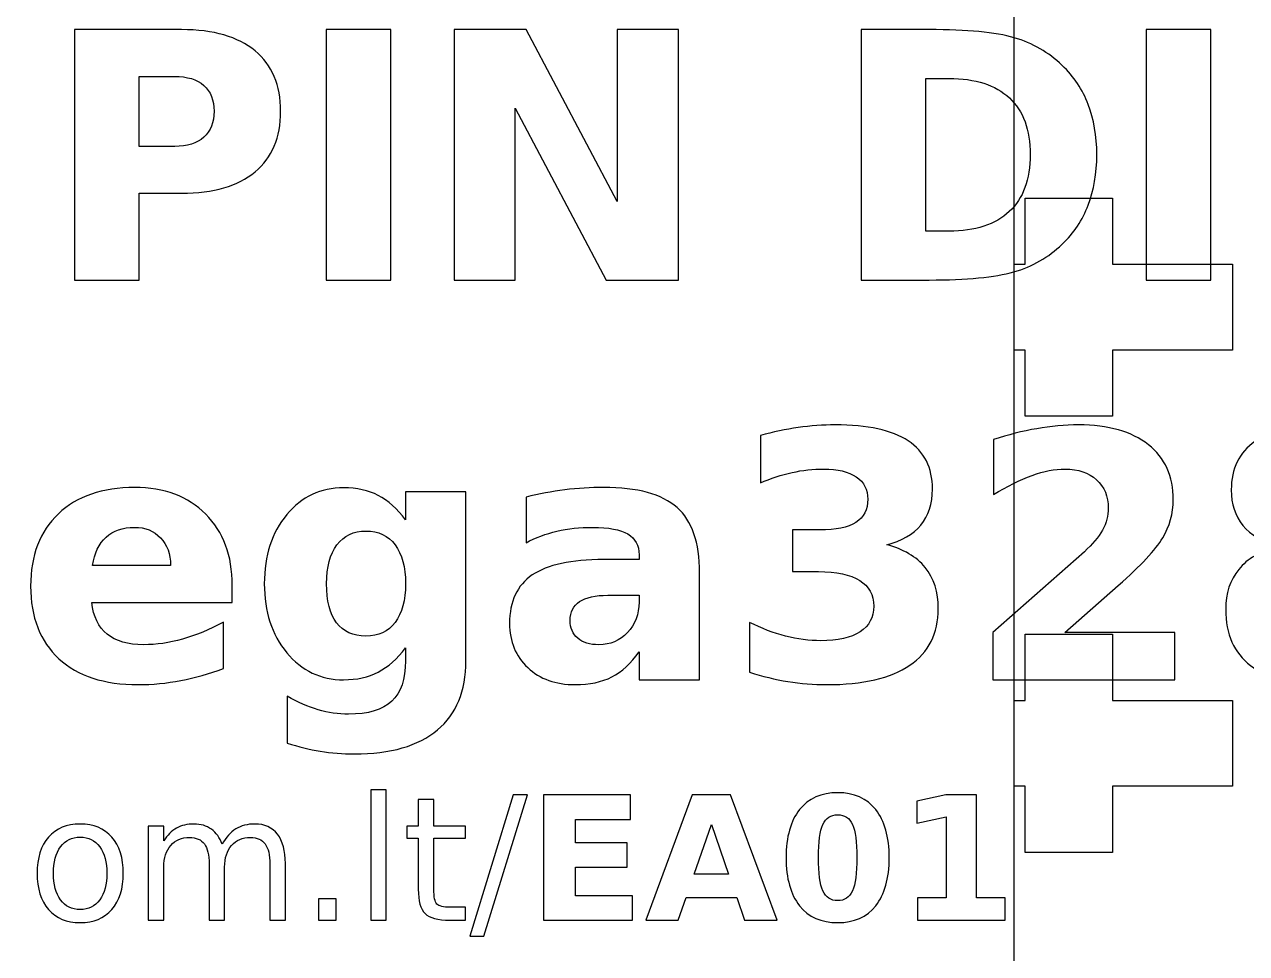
# Model space of a CAD drawing. Header units: centimetres. Extents: x -12.19 to -8.67, y -14.91 to -7.59.
# Drawn here: x -10.759 to -10.047, y -8.829 to -8.288 of the extents above; entities that cross this region are included whole.
import ezdxf

# ---------------------------------------------------------------- set-up
doc = ezdxf.new("R2010")
doc.units = ezdxf.units.CM
doc.header["$MEASUREMENT"] = 0
doc.layers.add('Layer 1', color=7, linetype='Continuous')

msp = doc.modelspace()

# ---------------------------------------------------------------- linework, layer by layer
at = {"layer": 'Layer 1', "color": 250, "lineweight": 25}
for points, knots in [([(-10.8175, -8.13542), (-10.8175, -8.13542), (-10.18251, -8.13542), (-10.18251, -8.13542), (-10.18251, -8.13542), (-10.18251, -8.13542), (-10.18251, -11.5644), (-10.18251, -11.5644), (-10.18251, -11.5644), (-10.18251, -11.5644), (-10.8175, -11.5644), (-10.8175, -11.5644), (-10.8175, -11.5644), (-10.8175, -11.5644), (-10.8175, -8.13542), (-10.8175, -8.13542)], [0, 0, 0, 0, 0.25, 0.25, 0.25, 0.25, 0.5, 0.5, 0.5, 0.5, 0.75, 0.75, 0.75, 0.75, 1, 1, 1, 1]), ([(-10.17615, -8.51642), (-10.17615, -8.51642), (-10.12535, -8.51642), (-10.12535, -8.51642), (-10.12535, -8.51642), (-10.12535, -8.51642), (-10.12535, -8.47792), (-10.12535, -8.47792), (-10.12535, -8.47792), (-10.12535, -8.47792), (-10.0555, -8.47792), (-10.0555, -8.47792), (-10.0555, -8.47792), (-10.0555, -8.47792), (-10.0555, -8.42792), (-10.0555, -8.42792), (-10.0555, -8.42792), (-10.0555, -8.42792), (-10.12535, -8.42792), (-10.12535, -8.42792), (-10.12535, -8.42792), (-10.12535, -8.42792), (-10.12535, -8.38942), (-10.12535, -8.38942), (-10.12535, -8.38942), (-10.12535, -8.38942), (-10.17615, -8.38942), (-10.17615, -8.38942), (-10.17615, -8.38942), (-10.17615, -8.38942), (-10.17615, -8.42792), (-10.17615, -8.42792), (-10.17615, -8.42792), (-10.17615, -8.42792), (-10.1825, -8.42792), (-10.1825, -8.42792), (-10.1825, -8.42792), (-10.1825, -8.42792), (-10.1825, -8.47792), (-10.1825, -8.47792), (-10.1825, -8.47792), (-10.1825, -8.47792), (-10.17615, -8.47792), (-10.17615, -8.47792), (-10.17615, -8.47792), (-10.17615, -8.47792), (-10.17615, -8.51642), (-10.17615, -8.51642)], [0, 0, 0, 0, 0.083333, 0.083333, 0.083333, 0.083333, 0.166667, 0.166667, 0.166667, 0.166667, 0.25, 0.25, 0.25, 0.25, 0.333333, 0.333333, 0.333333, 0.333333, 0.416667, 0.416667, 0.416667, 0.416667, 0.5, 0.5, 0.5, 0.5, 0.583333, 0.583333, 0.583333, 0.583333, 0.666667, 0.666667, 0.666667, 0.666667, 0.75, 0.75, 0.75, 0.75, 0.833333, 0.833333, 0.833333, 0.833333, 0.916667, 0.916667, 0.916667, 0.916667, 1, 1, 1, 1]), ([(-10.17615, -8.77042), (-10.17615, -8.77042), (-10.12535, -8.77042), (-10.12535, -8.77042), (-10.12535, -8.77042), (-10.12535, -8.77042), (-10.12535, -8.73192), (-10.12535, -8.73192), (-10.12535, -8.73192), (-10.12535, -8.73192), (-10.0555, -8.73192), (-10.0555, -8.73192), (-10.0555, -8.73192), (-10.0555, -8.73192), (-10.0555, -8.68192), (-10.0555, -8.68192), (-10.0555, -8.68192), (-10.0555, -8.68192), (-10.12535, -8.68192), (-10.12535, -8.68192), (-10.12535, -8.68192), (-10.12535, -8.68192), (-10.12535, -8.64342), (-10.12535, -8.64342), (-10.12535, -8.64342), (-10.12535, -8.64342), (-10.17615, -8.64342), (-10.17615, -8.64342), (-10.17615, -8.64342), (-10.17615, -8.64342), (-10.17615, -8.68192), (-10.17615, -8.68192), (-10.17615, -8.68192), (-10.17615, -8.68192), (-10.1825, -8.68192), (-10.1825, -8.68192), (-10.1825, -8.68192), (-10.1825, -8.68192), (-10.1825, -8.73192), (-10.1825, -8.73192), (-10.1825, -8.73192), (-10.1825, -8.73192), (-10.17615, -8.73192), (-10.17615, -8.73192), (-10.17615, -8.73192), (-10.17615, -8.73192), (-10.17615, -8.77042), (-10.17615, -8.77042)], [0, 0, 0, 0, 0.083333, 0.083333, 0.083333, 0.083333, 0.166667, 0.166667, 0.166667, 0.166667, 0.25, 0.25, 0.25, 0.25, 0.333333, 0.333333, 0.333333, 0.333333, 0.416667, 0.416667, 0.416667, 0.416667, 0.5, 0.5, 0.5, 0.5, 0.583333, 0.583333, 0.583333, 0.583333, 0.666667, 0.666667, 0.666667, 0.666667, 0.75, 0.75, 0.75, 0.75, 0.833333, 0.833333, 0.833333, 0.833333, 0.916667, 0.916667, 0.916667, 0.916667, 1, 1, 1, 1])]:
    msp.add_open_spline(points, degree=3, knots=knots, dxfattribs=at)
at = {"layer": 'Layer 1', "color": 7, "lineweight": 25}
for points, knots in [([(-10.72957, -8.29131), (-10.72957, -8.29131), (-10.66717, -8.29131), (-10.66717, -8.29131), (-10.66717, -8.29131), (-10.64861, -8.29131), (-10.63437, -8.29544), (-10.62444, -8.30368), (-10.62444, -8.30368), (-10.61451, -8.31191), (-10.60954, -8.32364), (-10.60954, -8.33888), (-10.60954, -8.33888), (-10.60954, -8.35414), (-10.61451, -8.36591), (-10.62444, -8.37414), (-10.62444, -8.37414), (-10.63437, -8.38238), (-10.64861, -8.38651), (-10.66717, -8.38651), (-10.66717, -8.38651), (-10.66717, -8.38651), (-10.69197, -8.38651), (-10.69197, -8.38651), (-10.69197, -8.38651), (-10.69197, -8.38651), (-10.69197, -8.43711), (-10.69197, -8.43711), (-10.69197, -8.43711), (-10.69197, -8.43711), (-10.72957, -8.43711), (-10.72957, -8.43711), (-10.72957, -8.43711), (-10.72957, -8.43711), (-10.72957, -8.29131), (-10.72957, -8.29131)], [0, 0, 0, 0, 0.111111, 0.111111, 0.111111, 0.111111, 0.222222, 0.222222, 0.222222, 0.222222, 0.333333, 0.333333, 0.333333, 0.333333, 0.444444, 0.444444, 0.444444, 0.444444, 0.555556, 0.555556, 0.555556, 0.555556, 0.666667, 0.666667, 0.666667, 0.666667, 0.777778, 0.777778, 0.777778, 0.777778, 0.888889, 0.888889, 0.888889, 0.888889, 1, 1, 1, 1]), ([(-10.583, -8.29131), (-10.583, -8.29131), (-10.5454, -8.29131), (-10.5454, -8.29131), (-10.5454, -8.29131), (-10.5454, -8.29131), (-10.5454, -8.43711), (-10.5454, -8.43711), (-10.5454, -8.43711), (-10.5454, -8.43711), (-10.583, -8.43711), (-10.583, -8.43711), (-10.583, -8.43711), (-10.583, -8.43711), (-10.583, -8.29131), (-10.583, -8.29131)], [0, 0, 0, 0, 0.25, 0.25, 0.25, 0.25, 0.5, 0.5, 0.5, 0.5, 0.75, 0.75, 0.75, 0.75, 1, 1, 1, 1]), ([(-10.5086, -8.29131), (-10.5086, -8.29131), (-10.4666, -8.29131), (-10.4666, -8.29131), (-10.4666, -8.29131), (-10.4666, -8.29131), (-10.41357, -8.39131), (-10.41357, -8.39131), (-10.41357, -8.39131), (-10.41357, -8.39131), (-10.41357, -8.29131), (-10.41357, -8.29131), (-10.41357, -8.29131), (-10.41357, -8.29131), (-10.37794, -8.29131), (-10.37794, -8.29131), (-10.37794, -8.29131), (-10.37794, -8.29131), (-10.37794, -8.43711), (-10.37794, -8.43711), (-10.37794, -8.43711), (-10.37794, -8.43711), (-10.41994, -8.43711), (-10.41994, -8.43711), (-10.41994, -8.43711), (-10.41994, -8.43711), (-10.47297, -8.33711), (-10.47297, -8.33711), (-10.47297, -8.33711), (-10.47297, -8.33711), (-10.47297, -8.43711), (-10.47297, -8.43711), (-10.47297, -8.43711), (-10.47297, -8.43711), (-10.5086, -8.43711), (-10.5086, -8.43711), (-10.5086, -8.43711), (-10.5086, -8.43711), (-10.5086, -8.29131), (-10.5086, -8.29131)], [0, 0, 0, 0, 0.1, 0.1, 0.1, 0.1, 0.2, 0.2, 0.2, 0.2, 0.3, 0.3, 0.3, 0.3, 0.4, 0.4, 0.4, 0.4, 0.5, 0.5, 0.5, 0.5, 0.6, 0.6, 0.6, 0.6, 0.7, 0.7, 0.7, 0.7, 0.8, 0.8, 0.8, 0.8, 0.9, 0.9, 0.9, 0.9, 1, 1, 1, 1]), ([(-10.2716, -8.29131), (-10.2716, -8.29131), (-10.23194, -8.29131), (-10.23194, -8.29131), (-10.23194, -8.29131), (-10.2098, -8.29131), (-10.19334, -8.29288), (-10.1825, -8.29604), (-10.1825, -8.29604), (-10.17167, -8.29921), (-10.16237, -8.30454), (-10.1546, -8.31211), (-10.1546, -8.31211), (-10.14777, -8.31868), (-10.1427, -8.32628), (-10.13937, -8.33488), (-10.13937, -8.33488), (-10.13607, -8.34344), (-10.1344, -8.35318), (-10.1344, -8.36408), (-10.1344, -8.36408), (-10.1344, -8.37508), (-10.13607, -8.38488), (-10.13937, -8.39351), (-10.13937, -8.39351), (-10.1427, -8.40214), (-10.14777, -8.40974), (-10.1546, -8.41631), (-10.1546, -8.41631), (-10.16244, -8.42388), (-10.1718, -8.42921), (-10.18274, -8.43238), (-10.18274, -8.43238), (-10.19367, -8.43554), (-10.21007, -8.43711), (-10.23194, -8.43711), (-10.23194, -8.43711), (-10.23194, -8.43711), (-10.2716, -8.43711), (-10.2716, -8.43711), (-10.2716, -8.43711), (-10.2716, -8.43711), (-10.2716, -8.29131), (-10.2716, -8.29131)], [0, 0, 0, 0, 0.090909, 0.090909, 0.090909, 0.090909, 0.181818, 0.181818, 0.181818, 0.181818, 0.272727, 0.272727, 0.272727, 0.272727, 0.363636, 0.363636, 0.363636, 0.363636, 0.454545, 0.454545, 0.454545, 0.454545, 0.545455, 0.545455, 0.545455, 0.545455, 0.636364, 0.636364, 0.636364, 0.636364, 0.727273, 0.727273, 0.727273, 0.727273, 0.818182, 0.818182, 0.818182, 0.818182, 0.909091, 0.909091, 0.909091, 0.909091, 1, 1, 1, 1]), ([(-10.1056, -8.29131), (-10.1056, -8.29131), (-10.068, -8.29131), (-10.068, -8.29131), (-10.068, -8.29131), (-10.068, -8.29131), (-10.068, -8.43711), (-10.068, -8.43711), (-10.068, -8.43711), (-10.068, -8.43711), (-10.1056, -8.43711), (-10.1056, -8.43711), (-10.1056, -8.43711), (-10.1056, -8.43711), (-10.1056, -8.29131), (-10.1056, -8.29131)], [0, 0, 0, 0, 0.25, 0.25, 0.25, 0.25, 0.5, 0.5, 0.5, 0.5, 0.75, 0.75, 0.75, 0.75, 1, 1, 1, 1]), ([(-10.69197, -8.31854), (-10.69197, -8.31854), (-10.69197, -8.35928), (-10.69197, -8.35928), (-10.69197, -8.35928), (-10.69197, -8.35928), (-10.67117, -8.35928), (-10.67117, -8.35928), (-10.67117, -8.35928), (-10.66387, -8.35928), (-10.65824, -8.35751), (-10.65427, -8.35394), (-10.65427, -8.35394), (-10.65031, -8.35041), (-10.64831, -8.34538), (-10.64831, -8.33888), (-10.64831, -8.33888), (-10.64831, -8.33234), (-10.65031, -8.32734), (-10.65427, -8.32381), (-10.65427, -8.32381), (-10.65824, -8.32031), (-10.66387, -8.31854), (-10.67117, -8.31854), (-10.67117, -8.31854), (-10.67117, -8.31854), (-10.69197, -8.31854), (-10.69197, -8.31854)], [0, 0, 0, 0, 0.142857, 0.142857, 0.142857, 0.142857, 0.285714, 0.285714, 0.285714, 0.285714, 0.428571, 0.428571, 0.428571, 0.428571, 0.571429, 0.571429, 0.571429, 0.571429, 0.714286, 0.714286, 0.714286, 0.714286, 0.857143, 0.857143, 0.857143, 0.857143, 1, 1, 1, 1]), ([(-10.234, -8.31974), (-10.234, -8.31974), (-10.234, -8.40868), (-10.234, -8.40868), (-10.234, -8.40868), (-10.234, -8.40868), (-10.22054, -8.40868), (-10.22054, -8.40868), (-10.22054, -8.40868), (-10.20517, -8.40868), (-10.19344, -8.40488), (-10.18534, -8.39724), (-10.18534, -8.39724), (-10.17724, -8.38964), (-10.17317, -8.37858), (-10.17317, -8.36408), (-10.17317, -8.36408), (-10.17317, -8.34961), (-10.1772, -8.33861), (-10.18527, -8.33108), (-10.18527, -8.33108), (-10.19334, -8.32351), (-10.2051, -8.31974), (-10.22054, -8.31974), (-10.22054, -8.31974), (-10.22054, -8.31974), (-10.234, -8.31974), (-10.234, -8.31974)], [0, 0, 0, 0, 0.142857, 0.142857, 0.142857, 0.142857, 0.285714, 0.285714, 0.285714, 0.285714, 0.428571, 0.428571, 0.428571, 0.428571, 0.571429, 0.571429, 0.571429, 0.571429, 0.714286, 0.714286, 0.714286, 0.714286, 0.857143, 0.857143, 0.857143, 0.857143, 1, 1, 1, 1]), ([(-10.25672, -8.59128), (-10.24692, -8.59381), (-10.23942, -8.59824), (-10.23432, -8.60451), (-10.23432, -8.60451), (-10.22922, -8.61081), (-10.22666, -8.61878), (-10.22666, -8.62848), (-10.22666, -8.62848), (-10.22666, -8.64294), (-10.23219, -8.65394), (-10.24326, -8.66148), (-10.24326, -8.66148), (-10.25432, -8.66898), (-10.27046, -8.67274), (-10.29169, -8.67274), (-10.29169, -8.67274), (-10.29919, -8.67274), (-10.30669, -8.67214), (-10.31422, -8.67094), (-10.31422, -8.67094), (-10.32172, -8.66974), (-10.32916, -8.66791), (-10.33652, -8.66551), (-10.33652, -8.66551), (-10.33652, -8.66551), (-10.33652, -8.63651), (-10.33652, -8.63651), (-10.33652, -8.63651), (-10.32949, -8.64001), (-10.32252, -8.64268), (-10.31559, -8.64448), (-10.31559, -8.64448), (-10.30866, -8.64624), (-10.30182, -8.64714), (-10.29512, -8.64714), (-10.29512, -8.64714), (-10.28516, -8.64714), (-10.27752, -8.64541), (-10.27222, -8.64198), (-10.27222, -8.64198), (-10.26692, -8.63851), (-10.26426, -8.63358), (-10.26426, -8.62711), (-10.26426, -8.62711), (-10.26426, -8.62048), (-10.26699, -8.61544), (-10.27242, -8.61204), (-10.27242, -8.61204), (-10.27786, -8.60861), (-10.28589, -8.60691), (-10.29649, -8.60691), (-10.29649, -8.60691), (-10.29649, -8.60691), (-10.31152, -8.60691), (-10.31152, -8.60691), (-10.31152, -8.60691), (-10.31152, -8.60691), (-10.31152, -8.58268), (-10.31152, -8.58268), (-10.31152, -8.58268), (-10.31152, -8.58268), (-10.29572, -8.58268), (-10.29572, -8.58268), (-10.29572, -8.58268), (-10.28626, -8.58268), (-10.27926, -8.58121), (-10.27462, -8.57824), (-10.27462, -8.57824), (-10.26999, -8.57528), (-10.26769, -8.57078), (-10.26769, -8.56474), (-10.26769, -8.56474), (-10.26769, -8.55914), (-10.26992, -8.55481), (-10.27442, -8.55178), (-10.27442, -8.55178), (-10.27892, -8.54871), (-10.28526, -8.54718), (-10.29346, -8.54718), (-10.29346, -8.54718), (-10.29952, -8.54718), (-10.30562, -8.54784), (-10.31182, -8.54921), (-10.31182, -8.54921), (-10.31799, -8.55058), (-10.32412, -8.55261), (-10.33026, -8.55528), (-10.33026, -8.55528), (-10.33026, -8.55528), (-10.33026, -8.52774), (-10.33026, -8.52774), (-10.33026, -8.52774), (-10.32282, -8.52564), (-10.31549, -8.52408), (-10.30819, -8.52304), (-10.30819, -8.52304), (-10.30089, -8.52201), (-10.29376, -8.52148), (-10.28672, -8.52148), (-10.28672, -8.52148), (-10.26779, -8.52148), (-10.25359, -8.52458), (-10.24419, -8.53081), (-10.24419, -8.53081), (-10.23479, -8.53701), (-10.23009, -8.54638), (-10.23009, -8.55888), (-10.23009, -8.55888), (-10.23009, -8.56738), (-10.23232, -8.57438), (-10.23682, -8.57981), (-10.23682, -8.57981), (-10.24132, -8.58524), (-10.24796, -8.58908), (-10.25672, -8.59128)], [0, 0, 0, 0, 0.034483, 0.034483, 0.034483, 0.034483, 0.068966, 0.068966, 0.068966, 0.068966, 0.103448, 0.103448, 0.103448, 0.103448, 0.137931, 0.137931, 0.137931, 0.137931, 0.172414, 0.172414, 0.172414, 0.172414, 0.206897, 0.206897, 0.206897, 0.206897, 0.241379, 0.241379, 0.241379, 0.241379, 0.275862, 0.275862, 0.275862, 0.275862, 0.310345, 0.310345, 0.310345, 0.310345, 0.344828, 0.344828, 0.344828, 0.344828, 0.37931, 0.37931, 0.37931, 0.37931, 0.413793, 0.413793, 0.413793, 0.413793, 0.448276, 0.448276, 0.448276, 0.448276, 0.482759, 0.482759, 0.482759, 0.482759, 0.517241, 0.517241, 0.517241, 0.517241, 0.551724, 0.551724, 0.551724, 0.551724, 0.586207, 0.586207, 0.586207, 0.586207, 0.62069, 0.62069, 0.62069, 0.62069, 0.655172, 0.655172, 0.655172, 0.655172, 0.689655, 0.689655, 0.689655, 0.689655, 0.724138, 0.724138, 0.724138, 0.724138, 0.758621, 0.758621, 0.758621, 0.758621, 0.793103, 0.793103, 0.793103, 0.793103, 0.827586, 0.827586, 0.827586, 0.827586, 0.862069, 0.862069, 0.862069, 0.862069, 0.896552, 0.896552, 0.896552, 0.896552, 0.931034, 0.931034, 0.931034, 0.931034, 0.965517, 0.965517, 0.965517, 0.965517, 1, 1, 1, 1]), ([(-10.15309, -8.64228), (-10.15309, -8.64228), (-10.08892, -8.64228), (-10.08892, -8.64228), (-10.08892, -8.64228), (-10.08892, -8.64228), (-10.08892, -8.66991), (-10.08892, -8.66991), (-10.08892, -8.66991), (-10.08892, -8.66991), (-10.19489, -8.66991), (-10.19489, -8.66991), (-10.19489, -8.66991), (-10.19489, -8.66991), (-10.19489, -8.64228), (-10.19489, -8.64228), (-10.19489, -8.64228), (-10.19489, -8.64228), (-10.14165, -8.59531), (-10.14165, -8.59531), (-10.14165, -8.59531), (-10.13689, -8.59101), (-10.13339, -8.58681), (-10.13112, -8.58271), (-10.13112, -8.58271), (-10.12882, -8.57861), (-10.12769, -8.57434), (-10.12769, -8.56991), (-10.12769, -8.56991), (-10.12769, -8.56308), (-10.12999, -8.55758), (-10.13459, -8.55341), (-10.13459, -8.55341), (-10.13915, -8.54924), (-10.14525, -8.54718), (-10.15289, -8.54718), (-10.15289, -8.54718), (-10.15875, -8.54718), (-10.16515, -8.54844), (-10.17212, -8.55094), (-10.17212, -8.55094), (-10.17909, -8.55344), (-10.18655, -8.55718), (-10.19449, -8.56211), (-10.19449, -8.56211), (-10.19449, -8.56211), (-10.19449, -8.53008), (-10.19449, -8.53008), (-10.19449, -8.53008), (-10.18602, -8.52728), (-10.17765, -8.52514), (-10.16939, -8.52368), (-10.16939, -8.52368), (-10.16112, -8.52221), (-10.15302, -8.52148), (-10.14505, -8.52148), (-10.14505, -8.52148), (-10.12762, -8.52148), (-10.11405, -8.52531), (-10.10439, -8.53301), (-10.10439, -8.53301), (-10.09472, -8.54068), (-10.08989, -8.55138), (-10.08989, -8.56514), (-10.08989, -8.56514), (-10.08989, -8.57308), (-10.09195, -8.58048), (-10.09605, -8.58734), (-10.09605, -8.58734), (-10.10015, -8.59421), (-10.10879, -8.60341), (-10.12192, -8.61494), (-10.12192, -8.61494), (-10.12192, -8.61494), (-10.15309, -8.64228), (-10.15309, -8.64228)], [0, 0, 0, 0, 0.052632, 0.052632, 0.052632, 0.052632, 0.105263, 0.105263, 0.105263, 0.105263, 0.157895, 0.157895, 0.157895, 0.157895, 0.210526, 0.210526, 0.210526, 0.210526, 0.263158, 0.263158, 0.263158, 0.263158, 0.315789, 0.315789, 0.315789, 0.315789, 0.368421, 0.368421, 0.368421, 0.368421, 0.421053, 0.421053, 0.421053, 0.421053, 0.473684, 0.473684, 0.473684, 0.473684, 0.526316, 0.526316, 0.526316, 0.526316, 0.578947, 0.578947, 0.578947, 0.578947, 0.631579, 0.631579, 0.631579, 0.631579, 0.684211, 0.684211, 0.684211, 0.684211, 0.736842, 0.736842, 0.736842, 0.736842, 0.789474, 0.789474, 0.789474, 0.789474, 0.842105, 0.842105, 0.842105, 0.842105, 0.894737, 0.894737, 0.894737, 0.894737, 0.947368, 0.947368, 0.947368, 0.947368, 1, 1, 1, 1]), ([(-10.02938, -8.59228), (-10.03822, -8.58961), (-10.04488, -8.58551), (-10.04938, -8.57998), (-10.04938, -8.57998), (-10.05388, -8.57444), (-10.05612, -8.56754), (-10.05612, -8.55928), (-10.05612, -8.55928), (-10.05612, -8.54698), (-10.05152, -8.53758), (-10.04235, -8.53114), (-10.04235, -8.53114), (-10.03318, -8.52471), (-10.01968, -8.52148), (-10.00192, -8.52148), (-10.00192, -8.52148), (-9.98428, -8.52148), (-9.97085, -8.52468), (-9.96168, -8.53111), (-9.96168, -8.53111), (-9.95252, -8.53751), (-9.94792, -8.54691), (-9.94792, -8.55928), (-9.94792, -8.55928), (-9.94792, -8.56754), (-9.95018, -8.57444), (-9.95468, -8.57998), (-9.95468, -8.57998), (-9.95922, -8.58551), (-9.96592, -8.58961), (-9.97475, -8.59228), (-9.97475, -8.59228), (-9.96485, -8.59501), (-9.95738, -8.59944), (-9.95235, -8.60561), (-9.95235, -8.60561), (-9.94732, -8.61174), (-9.94478, -8.61951), (-9.94478, -8.62891), (-9.94478, -8.62891), (-9.94478, -8.64334), (-9.94958, -8.65428), (-9.95918, -8.66164), (-9.95918, -8.66164), (-9.96878, -8.66904), (-9.98305, -8.67274), (-10.00192, -8.67274), (-10.00192, -8.67274), (-10.02088, -8.67274), (-10.03518, -8.66904), (-10.04485, -8.66164), (-10.04485, -8.66164), (-10.05452, -8.65428), (-10.05935, -8.64334), (-10.05935, -8.62891), (-10.05935, -8.62891), (-10.05935, -8.61951), (-10.05682, -8.61174), (-10.05178, -8.60561), (-10.05178, -8.60561), (-10.04675, -8.59944), (-10.03928, -8.59501), (-10.02938, -8.59228)], [0, 0, 0, 0, 0.0625, 0.0625, 0.0625, 0.0625, 0.125, 0.125, 0.125, 0.125, 0.1875, 0.1875, 0.1875, 0.1875, 0.25, 0.25, 0.25, 0.25, 0.3125, 0.3125, 0.3125, 0.3125, 0.375, 0.375, 0.375, 0.375, 0.4375, 0.4375, 0.4375, 0.4375, 0.5, 0.5, 0.5, 0.5, 0.5625, 0.5625, 0.5625, 0.5625, 0.625, 0.625, 0.625, 0.625, 0.6875, 0.6875, 0.6875, 0.6875, 0.75, 0.75, 0.75, 0.75, 0.8125, 0.8125, 0.8125, 0.8125, 0.875, 0.875, 0.875, 0.875, 0.9375, 0.9375, 0.9375, 0.9375, 1, 1, 1, 1]), ([(-10.63769, -8.61494), (-10.63769, -8.61494), (-10.63769, -8.62491), (-10.63769, -8.62491), (-10.63769, -8.62491), (-10.63769, -8.62491), (-10.71943, -8.62491), (-10.71943, -8.62491), (-10.71943, -8.62491), (-10.71859, -8.63311), (-10.71563, -8.63924), (-10.71053, -8.64334), (-10.71053, -8.64334), (-10.70546, -8.64744), (-10.69836, -8.64951), (-10.68926, -8.64951), (-10.68926, -8.64951), (-10.68189, -8.64951), (-10.67436, -8.64841), (-10.66663, -8.64624), (-10.66663, -8.64624), (-10.65893, -8.64404), (-10.65099, -8.64074), (-10.64286, -8.63631), (-10.64286, -8.63631), (-10.64286, -8.63631), (-10.64286, -8.66328), (-10.64286, -8.66328), (-10.64286, -8.66328), (-10.65113, -8.66641), (-10.65939, -8.66874), (-10.66766, -8.67034), (-10.66766, -8.67034), (-10.67593, -8.67194), (-10.68419, -8.67274), (-10.69246, -8.67274), (-10.69246, -8.67274), (-10.71226, -8.67274), (-10.72763, -8.66771), (-10.73859, -8.65764), (-10.73859, -8.65764), (-10.74956, -8.64761), (-10.75506, -8.63348), (-10.75506, -8.61531), (-10.75506, -8.61531), (-10.75506, -8.59748), (-10.74966, -8.58348), (-10.73889, -8.57324), (-10.73889, -8.57324), (-10.72813, -8.56301), (-10.71329, -8.55791), (-10.69443, -8.55791), (-10.69443, -8.55791), (-10.67723, -8.55791), (-10.66349, -8.56308), (-10.65316, -8.57344), (-10.65316, -8.57344), (-10.64286, -8.58381), (-10.63769, -8.59764), (-10.63769, -8.61494)], [0, 0, 0, 0, 0.066667, 0.066667, 0.066667, 0.066667, 0.133333, 0.133333, 0.133333, 0.133333, 0.2, 0.2, 0.2, 0.2, 0.266667, 0.266667, 0.266667, 0.266667, 0.333333, 0.333333, 0.333333, 0.333333, 0.4, 0.4, 0.4, 0.4, 0.466667, 0.466667, 0.466667, 0.466667, 0.533333, 0.533333, 0.533333, 0.533333, 0.6, 0.6, 0.6, 0.6, 0.666667, 0.666667, 0.666667, 0.666667, 0.733333, 0.733333, 0.733333, 0.733333, 0.8, 0.8, 0.8, 0.8, 0.866667, 0.866667, 0.866667, 0.866667, 0.933333, 0.933333, 0.933333, 0.933333, 1, 1, 1, 1]), ([(-10.53683, -8.65134), (-10.54163, -8.65774), (-10.54696, -8.66241), (-10.55273, -8.66541), (-10.55273, -8.66541), (-10.55853, -8.66841), (-10.56523, -8.66991), (-10.57286, -8.66991), (-10.57286, -8.66991), (-10.5862, -8.66991), (-10.59723, -8.66464), (-10.60596, -8.65414), (-10.60596, -8.65414), (-10.61466, -8.64361), (-10.61903, -8.63021), (-10.61903, -8.61394), (-10.61903, -8.61394), (-10.61903, -8.59761), (-10.61466, -8.58421), (-10.60596, -8.57374), (-10.60596, -8.57374), (-10.59723, -8.56331), (-10.5862, -8.55808), (-10.57286, -8.55808), (-10.57286, -8.55808), (-10.56523, -8.55808), (-10.55853, -8.55958), (-10.55273, -8.56258), (-10.55273, -8.56258), (-10.54696, -8.56558), (-10.54163, -8.57028), (-10.53683, -8.57674), (-10.53683, -8.57674), (-10.53683, -8.57674), (-10.53683, -8.56054), (-10.53683, -8.56054), (-10.53683, -8.56054), (-10.53683, -8.56054), (-10.50166, -8.56054), (-10.50166, -8.56054), (-10.50166, -8.56054), (-10.50166, -8.56054), (-10.50166, -8.65888), (-10.50166, -8.65888), (-10.50166, -8.65888), (-10.50166, -8.67644), (-10.5072, -8.68988), (-10.5183, -8.69914), (-10.5183, -8.69914), (-10.5294, -8.70844), (-10.5455, -8.71308), (-10.5666, -8.71308), (-10.5666, -8.71308), (-10.57343, -8.71308), (-10.58003, -8.71254), (-10.58643, -8.71151), (-10.58643, -8.71151), (-10.5928, -8.71048), (-10.59923, -8.70888), (-10.60566, -8.70674), (-10.60566, -8.70674), (-10.60566, -8.70674), (-10.60566, -8.67951), (-10.60566, -8.67951), (-10.60566, -8.67951), (-10.59953, -8.68301), (-10.59356, -8.68564), (-10.5877, -8.68734), (-10.5877, -8.68734), (-10.58183, -8.68908), (-10.57596, -8.68994), (-10.57003, -8.68994), (-10.57003, -8.68994), (-10.55856, -8.68994), (-10.55016, -8.68744), (-10.54483, -8.68241), (-10.54483, -8.68241), (-10.5395, -8.67741), (-10.53683, -8.66954), (-10.53683, -8.65888), (-10.53683, -8.65888), (-10.53683, -8.65888), (-10.53683, -8.65134), (-10.53683, -8.65134)], [0, 0, 0, 0, 0.047619, 0.047619, 0.047619, 0.047619, 0.095238, 0.095238, 0.095238, 0.095238, 0.142857, 0.142857, 0.142857, 0.142857, 0.190476, 0.190476, 0.190476, 0.190476, 0.238095, 0.238095, 0.238095, 0.238095, 0.285714, 0.285714, 0.285714, 0.285714, 0.333333, 0.333333, 0.333333, 0.333333, 0.380952, 0.380952, 0.380952, 0.380952, 0.428571, 0.428571, 0.428571, 0.428571, 0.47619, 0.47619, 0.47619, 0.47619, 0.52381, 0.52381, 0.52381, 0.52381, 0.571429, 0.571429, 0.571429, 0.571429, 0.619048, 0.619048, 0.619048, 0.619048, 0.666667, 0.666667, 0.666667, 0.666667, 0.714286, 0.714286, 0.714286, 0.714286, 0.761905, 0.761905, 0.761905, 0.761905, 0.809524, 0.809524, 0.809524, 0.809524, 0.857143, 0.857143, 0.857143, 0.857143, 0.904762, 0.904762, 0.904762, 0.904762, 0.952381, 0.952381, 0.952381, 0.952381, 1, 1, 1, 1]), ([(-10.36563, -8.60748), (-10.36563, -8.60748), (-10.36563, -8.66991), (-10.36563, -8.66991), (-10.36563, -8.66991), (-10.36563, -8.66991), (-10.40089, -8.66991), (-10.40089, -8.66991), (-10.40089, -8.66991), (-10.40089, -8.66991), (-10.40089, -8.65371), (-10.40089, -8.65371), (-10.40089, -8.65371), (-10.40559, -8.66034), (-10.41086, -8.66518), (-10.41669, -8.66821), (-10.41669, -8.66821), (-10.42256, -8.67124), (-10.42969, -8.67274), (-10.43809, -8.67274), (-10.43809, -8.67274), (-10.44943, -8.67274), (-10.45859, -8.66944), (-10.46566, -8.66284), (-10.46566, -8.66284), (-10.47273, -8.65621), (-10.47626, -8.64764), (-10.47626, -8.63708), (-10.47626, -8.63708), (-10.47626, -8.62428), (-10.47186, -8.61484), (-10.46303, -8.60888), (-10.46303, -8.60888), (-10.45419, -8.60288), (-10.44036, -8.59988), (-10.42149, -8.59988), (-10.42149, -8.59988), (-10.42149, -8.59988), (-10.40089, -8.59988), (-10.40089, -8.59988), (-10.40089, -8.59988), (-10.40089, -8.59988), (-10.40089, -8.59714), (-10.40089, -8.59714), (-10.40089, -8.59714), (-10.40089, -8.59161), (-10.40306, -8.58758), (-10.40743, -8.58501), (-10.40743, -8.58501), (-10.41179, -8.58244), (-10.41859, -8.58114), (-10.42783, -8.58114), (-10.42783, -8.58114), (-10.43533, -8.58114), (-10.44229, -8.58188), (-10.44873, -8.58338), (-10.44873, -8.58338), (-10.45516, -8.58488), (-10.46116, -8.58714), (-10.46669, -8.59014), (-10.46669, -8.59014), (-10.46669, -8.59014), (-10.46669, -8.56348), (-10.46669, -8.56348), (-10.46669, -8.56348), (-10.45919, -8.56164), (-10.45169, -8.56028), (-10.44413, -8.55931), (-10.44413, -8.55931), (-10.43659, -8.55838), (-10.42903, -8.55791), (-10.42149, -8.55791), (-10.42149, -8.55791), (-10.40176, -8.55791), (-10.38753, -8.56181), (-10.37876, -8.56958), (-10.37876, -8.56958), (-10.36999, -8.57734), (-10.36563, -8.58998), (-10.36563, -8.60748)], [0, 0, 0, 0, 0.05, 0.05, 0.05, 0.05, 0.1, 0.1, 0.1, 0.1, 0.15, 0.15, 0.15, 0.15, 0.2, 0.2, 0.2, 0.2, 0.25, 0.25, 0.25, 0.25, 0.3, 0.3, 0.3, 0.3, 0.35, 0.35, 0.35, 0.35, 0.4, 0.4, 0.4, 0.4, 0.45, 0.45, 0.45, 0.45, 0.5, 0.5, 0.5, 0.5, 0.55, 0.55, 0.55, 0.55, 0.6, 0.6, 0.6, 0.6, 0.65, 0.65, 0.65, 0.65, 0.7, 0.7, 0.7, 0.7, 0.75, 0.75, 0.75, 0.75, 0.8, 0.8, 0.8, 0.8, 0.85, 0.85, 0.85, 0.85, 0.9, 0.9, 0.9, 0.9, 0.95, 0.95, 0.95, 0.95, 1, 1, 1, 1]), ([(-10.67363, -8.60334), (-10.67363, -8.59668), (-10.67556, -8.59134), (-10.67943, -8.58724), (-10.67943, -8.58724), (-10.68333, -8.58318), (-10.68836, -8.58114), (-10.69463, -8.58114), (-10.69463, -8.58114), (-10.70139, -8.58114), (-10.70689, -8.58304), (-10.71113, -8.58688), (-10.71113, -8.58688), (-10.71536, -8.59068), (-10.71799, -8.59618), (-10.71903, -8.60334), (-10.71903, -8.60334), (-10.71903, -8.60334), (-10.67363, -8.60334), (-10.67363, -8.60334)], [0, 0, 0, 0, 0.2, 0.2, 0.2, 0.2, 0.4, 0.4, 0.4, 0.4, 0.6, 0.6, 0.6, 0.6, 0.8, 0.8, 0.8, 0.8, 1, 1, 1, 1]), ([(-10.55986, -8.58328), (-10.5671, -8.58328), (-10.5727, -8.58594), (-10.57673, -8.59128), (-10.57673, -8.59128), (-10.58076, -8.59661), (-10.5828, -8.60418), (-10.5828, -8.61394), (-10.5828, -8.61394), (-10.5828, -8.62398), (-10.58083, -8.63158), (-10.57693, -8.63674), (-10.57693, -8.63674), (-10.57303, -8.64191), (-10.56733, -8.64451), (-10.55986, -8.64451), (-10.55986, -8.64451), (-10.55256, -8.64451), (-10.54693, -8.64184), (-10.5429, -8.63651), (-10.5429, -8.63651), (-10.53886, -8.63118), (-10.53683, -8.62364), (-10.53683, -8.61394), (-10.53683, -8.61394), (-10.53683, -8.60418), (-10.53886, -8.59661), (-10.5429, -8.59128), (-10.5429, -8.59128), (-10.54693, -8.58594), (-10.55256, -8.58328), (-10.55986, -8.58328)], [0, 0, 0, 0, 0.125, 0.125, 0.125, 0.125, 0.25, 0.25, 0.25, 0.25, 0.375, 0.375, 0.375, 0.375, 0.5, 0.5, 0.5, 0.5, 0.625, 0.625, 0.625, 0.625, 0.75, 0.75, 0.75, 0.75, 0.875, 0.875, 0.875, 0.875, 1, 1, 1, 1]), ([(-10.41903, -8.62068), (-10.42633, -8.62068), (-10.43179, -8.62191), (-10.43549, -8.62438), (-10.43549, -8.62438), (-10.43916, -8.62688), (-10.44099, -8.63051), (-10.44099, -8.63534), (-10.44099, -8.63534), (-10.44099, -8.63978), (-10.43953, -8.64324), (-10.43656, -8.64574), (-10.43656, -8.64574), (-10.43359, -8.64824), (-10.42949, -8.64951), (-10.42423, -8.64951), (-10.42423, -8.64951), (-10.41763, -8.64951), (-10.41213, -8.64714), (-10.40763, -8.64241), (-10.40763, -8.64241), (-10.40313, -8.63771), (-10.40089, -8.63178), (-10.40089, -8.62468), (-10.40089, -8.62468), (-10.40089, -8.62468), (-10.40089, -8.62068), (-10.40089, -8.62068), (-10.40089, -8.62068), (-10.40089, -8.62068), (-10.41903, -8.62068), (-10.41903, -8.62068)], [0, 0, 0, 0, 0.125, 0.125, 0.125, 0.125, 0.25, 0.25, 0.25, 0.25, 0.375, 0.375, 0.375, 0.375, 0.5, 0.5, 0.5, 0.5, 0.625, 0.625, 0.625, 0.625, 0.75, 0.75, 0.75, 0.75, 0.875, 0.875, 0.875, 0.875, 1, 1, 1, 1]), ([(-10.55703, -8.73392), (-10.55703, -8.73392), (-10.54805, -8.73392), (-10.54805, -8.73392), (-10.54805, -8.73392), (-10.54805, -8.73392), (-10.54805, -8.8099), (-10.54805, -8.8099), (-10.54805, -8.8099), (-10.54805, -8.8099), (-10.55703, -8.8099), (-10.55703, -8.8099), (-10.55703, -8.8099), (-10.55703, -8.8099), (-10.55703, -8.73392), (-10.55703, -8.73392)], [0, 0, 0, 0, 0.25, 0.25, 0.25, 0.25, 0.5, 0.5, 0.5, 0.5, 0.75, 0.75, 0.75, 0.75, 1, 1, 1, 1]), ([(-10.25525, -8.77352), (-10.25525, -8.7856), (-10.25785, -8.79492), (-10.26307, -8.80148), (-10.26307, -8.80148), (-10.26827, -8.80803), (-10.27567, -8.81132), (-10.28523, -8.81132), (-10.28523, -8.81132), (-10.29483, -8.81132), (-10.30225, -8.80803), (-10.30745, -8.80148), (-10.30745, -8.80148), (-10.31267, -8.79492), (-10.31527, -8.7856), (-10.31527, -8.77352), (-10.31527, -8.77352), (-10.31527, -8.76142), (-10.31267, -8.75208), (-10.30745, -8.74552), (-10.30745, -8.74552), (-10.30225, -8.73897), (-10.29483, -8.73568), (-10.28523, -8.73568), (-10.28523, -8.73568), (-10.27567, -8.73568), (-10.26827, -8.73897), (-10.26307, -8.74552), (-10.26307, -8.74552), (-10.25785, -8.75208), (-10.25525, -8.76142), (-10.25525, -8.77352)], [0, 0, 0, 0, 0.125, 0.125, 0.125, 0.125, 0.25, 0.25, 0.25, 0.25, 0.375, 0.375, 0.375, 0.375, 0.5, 0.5, 0.5, 0.5, 0.625, 0.625, 0.625, 0.625, 0.75, 0.75, 0.75, 0.75, 0.875, 0.875, 0.875, 0.875, 1, 1, 1, 1]), ([(-10.52035, -8.73968), (-10.52035, -8.73968), (-10.52035, -8.75522), (-10.52035, -8.75522), (-10.52035, -8.75522), (-10.52035, -8.75522), (-10.50185, -8.75522), (-10.50185, -8.75522), (-10.50185, -8.75522), (-10.50185, -8.75522), (-10.50185, -8.7622), (-10.50185, -8.7622), (-10.50185, -8.7622), (-10.50185, -8.7622), (-10.52035, -8.7622), (-10.52035, -8.7622), (-10.52035, -8.7622), (-10.52035, -8.7622), (-10.52035, -8.79188), (-10.52035, -8.79188), (-10.52035, -8.79188), (-10.52035, -8.79635), (-10.51974, -8.79922), (-10.51852, -8.80048), (-10.51852, -8.80048), (-10.5173, -8.80175), (-10.51482, -8.80238), (-10.51109, -8.80238), (-10.51109, -8.80238), (-10.51109, -8.80238), (-10.50185, -8.80238), (-10.50185, -8.80238), (-10.50185, -8.80238), (-10.50185, -8.80238), (-10.50185, -8.8099), (-10.50185, -8.8099), (-10.50185, -8.8099), (-10.50185, -8.8099), (-10.51109, -8.8099), (-10.51109, -8.8099), (-10.51109, -8.8099), (-10.518, -8.8099), (-10.5228, -8.8086), (-10.52544, -8.80602), (-10.52544, -8.80602), (-10.52807, -8.80343), (-10.52939, -8.79872), (-10.52939, -8.79188), (-10.52939, -8.79188), (-10.52939, -8.79188), (-10.52939, -8.7622), (-10.52939, -8.7622), (-10.52939, -8.7622), (-10.52939, -8.7622), (-10.53599, -8.7622), (-10.53599, -8.7622), (-10.53599, -8.7622), (-10.53599, -8.7622), (-10.53599, -8.75522), (-10.53599, -8.75522), (-10.53599, -8.75522), (-10.53599, -8.75522), (-10.52939, -8.75522), (-10.52939, -8.75522), (-10.52939, -8.75522), (-10.52939, -8.75522), (-10.52939, -8.73968), (-10.52939, -8.73968), (-10.52939, -8.73968), (-10.52939, -8.73968), (-10.52035, -8.73968), (-10.52035, -8.73968)], [0, 0, 0, 0, 0.055556, 0.055556, 0.055556, 0.055556, 0.111111, 0.111111, 0.111111, 0.111111, 0.166667, 0.166667, 0.166667, 0.166667, 0.222222, 0.222222, 0.222222, 0.222222, 0.277778, 0.277778, 0.277778, 0.277778, 0.333333, 0.333333, 0.333333, 0.333333, 0.388889, 0.388889, 0.388889, 0.388889, 0.444444, 0.444444, 0.444444, 0.444444, 0.5, 0.5, 0.5, 0.5, 0.555556, 0.555556, 0.555556, 0.555556, 0.611111, 0.611111, 0.611111, 0.611111, 0.666667, 0.666667, 0.666667, 0.666667, 0.722222, 0.722222, 0.722222, 0.722222, 0.777778, 0.777778, 0.777778, 0.777778, 0.833333, 0.833333, 0.833333, 0.833333, 0.888889, 0.888889, 0.888889, 0.888889, 0.944444, 0.944444, 0.944444, 0.944444, 1, 1, 1, 1]), ([(-10.47407, -8.737), (-10.47407, -8.737), (-10.46577, -8.737), (-10.46577, -8.737), (-10.46577, -8.737), (-10.46577, -8.737), (-10.49115, -8.81918), (-10.49115, -8.81918), (-10.49115, -8.81918), (-10.49115, -8.81918), (-10.49945, -8.81918), (-10.49945, -8.81918), (-10.49945, -8.81918), (-10.49945, -8.81918), (-10.47407, -8.737), (-10.47407, -8.737)], [0, 0, 0, 0, 0.25, 0.25, 0.25, 0.25, 0.5, 0.5, 0.5, 0.5, 0.75, 0.75, 0.75, 0.75, 1, 1, 1, 1]), ([(-10.45659, -8.737), (-10.45659, -8.737), (-10.40585, -8.737), (-10.40585, -8.737), (-10.40585, -8.737), (-10.40585, -8.737), (-10.40585, -8.75122), (-10.40585, -8.75122), (-10.40585, -8.75122), (-10.40585, -8.75122), (-10.43779, -8.75122), (-10.43779, -8.75122), (-10.43779, -8.75122), (-10.43779, -8.75122), (-10.43779, -8.76478), (-10.43779, -8.76478), (-10.43779, -8.76478), (-10.43779, -8.76478), (-10.40777, -8.76478), (-10.40777, -8.76478), (-10.40777, -8.76478), (-10.40777, -8.76478), (-10.40777, -8.779), (-10.40777, -8.779), (-10.40777, -8.779), (-10.40777, -8.779), (-10.43779, -8.779), (-10.43779, -8.779), (-10.43779, -8.779), (-10.43779, -8.779), (-10.43779, -8.79568), (-10.43779, -8.79568), (-10.43779, -8.79568), (-10.43779, -8.79568), (-10.40479, -8.79568), (-10.40479, -8.79568), (-10.40479, -8.79568), (-10.40479, -8.79568), (-10.40479, -8.8099), (-10.40479, -8.8099), (-10.40479, -8.8099), (-10.40479, -8.8099), (-10.45659, -8.8099), (-10.45659, -8.8099), (-10.45659, -8.8099), (-10.45659, -8.8099), (-10.45659, -8.737), (-10.45659, -8.737)], [0, 0, 0, 0, 0.083333, 0.083333, 0.083333, 0.083333, 0.166667, 0.166667, 0.166667, 0.166667, 0.25, 0.25, 0.25, 0.25, 0.333333, 0.333333, 0.333333, 0.333333, 0.416667, 0.416667, 0.416667, 0.416667, 0.5, 0.5, 0.5, 0.5, 0.583333, 0.583333, 0.583333, 0.583333, 0.666667, 0.666667, 0.666667, 0.666667, 0.75, 0.75, 0.75, 0.75, 0.833333, 0.833333, 0.833333, 0.833333, 0.916667, 0.916667, 0.916667, 0.916667, 1, 1, 1, 1]), ([(-10.34403, -8.79663), (-10.34403, -8.79663), (-10.37343, -8.79663), (-10.37343, -8.79663), (-10.37343, -8.79663), (-10.37343, -8.79663), (-10.37807, -8.8099), (-10.37807, -8.8099), (-10.37807, -8.8099), (-10.37807, -8.8099), (-10.39697, -8.8099), (-10.39697, -8.8099), (-10.39697, -8.8099), (-10.39697, -8.8099), (-10.36997, -8.737), (-10.36997, -8.737), (-10.36997, -8.737), (-10.36997, -8.737), (-10.34755, -8.737), (-10.34755, -8.737), (-10.34755, -8.737), (-10.34755, -8.737), (-10.32055, -8.8099), (-10.32055, -8.8099), (-10.32055, -8.8099), (-10.32055, -8.8099), (-10.33945, -8.8099), (-10.33945, -8.8099), (-10.33945, -8.8099), (-10.33945, -8.8099), (-10.34403, -8.79663), (-10.34403, -8.79663)], [0, 0, 0, 0, 0.125, 0.125, 0.125, 0.125, 0.25, 0.25, 0.25, 0.25, 0.375, 0.375, 0.375, 0.375, 0.5, 0.5, 0.5, 0.5, 0.625, 0.625, 0.625, 0.625, 0.75, 0.75, 0.75, 0.75, 0.875, 0.875, 0.875, 0.875, 1, 1, 1, 1]), ([(-10.23875, -8.79692), (-10.23875, -8.79692), (-10.22215, -8.79692), (-10.22215, -8.79692), (-10.22215, -8.79692), (-10.22215, -8.79692), (-10.22215, -8.7498), (-10.22215, -8.7498), (-10.22215, -8.7498), (-10.22215, -8.7498), (-10.23919, -8.75332), (-10.23919, -8.75332), (-10.23919, -8.75332), (-10.23919, -8.75332), (-10.23919, -8.74052), (-10.23919, -8.74052), (-10.23919, -8.74052), (-10.23919, -8.74052), (-10.22225, -8.737), (-10.22225, -8.737), (-10.22225, -8.737), (-10.22225, -8.737), (-10.20439, -8.737), (-10.20439, -8.737), (-10.20439, -8.737), (-10.20439, -8.737), (-10.20439, -8.79692), (-10.20439, -8.79692), (-10.20439, -8.79692), (-10.20439, -8.79692), (-10.18779, -8.79692), (-10.18779, -8.79692), (-10.18779, -8.79692), (-10.18779, -8.79692), (-10.18779, -8.8099), (-10.18779, -8.8099), (-10.18779, -8.8099), (-10.18779, -8.8099), (-10.23875, -8.8099), (-10.23875, -8.8099), (-10.23875, -8.8099), (-10.23875, -8.8099), (-10.23875, -8.79692), (-10.23875, -8.79692)], [0, 0, 0, 0, 0.090909, 0.090909, 0.090909, 0.090909, 0.181818, 0.181818, 0.181818, 0.181818, 0.272727, 0.272727, 0.272727, 0.272727, 0.363636, 0.363636, 0.363636, 0.363636, 0.454545, 0.454545, 0.454545, 0.454545, 0.545455, 0.545455, 0.545455, 0.545455, 0.636364, 0.636364, 0.636364, 0.636364, 0.727273, 0.727273, 0.727273, 0.727273, 0.818182, 0.818182, 0.818182, 0.818182, 0.909091, 0.909091, 0.909091, 0.909091, 1, 1, 1, 1]), ([(-10.27405, -8.77338), (-10.27405, -8.76427), (-10.2749, -8.75785), (-10.27662, -8.75412), (-10.27662, -8.75412), (-10.27832, -8.7504), (-10.2812, -8.74853), (-10.28523, -8.74853), (-10.28523, -8.74853), (-10.28927, -8.74853), (-10.29215, -8.7504), (-10.29388, -8.75412), (-10.29388, -8.75412), (-10.2956, -8.75785), (-10.29647, -8.76427), (-10.29647, -8.77338), (-10.29647, -8.77338), (-10.29647, -8.78258), (-10.2956, -8.78908), (-10.29388, -8.79285), (-10.29388, -8.79285), (-10.29215, -8.79663), (-10.28927, -8.79852), (-10.28523, -8.79852), (-10.28523, -8.79852), (-10.28123, -8.79852), (-10.27837, -8.79663), (-10.27663, -8.79285), (-10.27663, -8.79285), (-10.27492, -8.78908), (-10.27405, -8.78258), (-10.27405, -8.77338)], [0, 0, 0, 0, 0.125, 0.125, 0.125, 0.125, 0.25, 0.25, 0.25, 0.25, 0.375, 0.375, 0.375, 0.375, 0.5, 0.5, 0.5, 0.5, 0.625, 0.625, 0.625, 0.625, 0.75, 0.75, 0.75, 0.75, 0.875, 0.875, 0.875, 0.875, 1, 1, 1, 1]), ([(-10.72621, -8.7539), (-10.7184, -8.7539), (-10.71226, -8.75643), (-10.7078, -8.76152), (-10.7078, -8.76152), (-10.70335, -8.7666), (-10.70111, -8.77362), (-10.70111, -8.7826), (-10.70111, -8.7826), (-10.70111, -8.79157), (-10.70335, -8.79858), (-10.7078, -8.80368), (-10.7078, -8.80368), (-10.71226, -8.80877), (-10.7184, -8.81132), (-10.72621, -8.81132), (-10.72621, -8.81132), (-10.73406, -8.81132), (-10.7402, -8.80877), (-10.74465, -8.80368), (-10.74465, -8.80368), (-10.7491, -8.79858), (-10.75131, -8.79157), (-10.75131, -8.7826), (-10.75131, -8.7826), (-10.75131, -8.77362), (-10.7491, -8.7666), (-10.74465, -8.76152), (-10.74465, -8.76152), (-10.7402, -8.75643), (-10.73406, -8.7539), (-10.72621, -8.7539)], [0, 0, 0, 0, 0.125, 0.125, 0.125, 0.125, 0.25, 0.25, 0.25, 0.25, 0.375, 0.375, 0.375, 0.375, 0.5, 0.5, 0.5, 0.5, 0.625, 0.625, 0.625, 0.625, 0.75, 0.75, 0.75, 0.75, 0.875, 0.875, 0.875, 0.875, 1, 1, 1, 1]), ([(-10.64365, -8.76572), (-10.6414, -8.76168), (-10.63872, -8.7587), (-10.63558, -8.75678), (-10.63558, -8.75678), (-10.63247, -8.75487), (-10.62878, -8.7539), (-10.62455, -8.7539), (-10.62455, -8.7539), (-10.61887, -8.7539), (-10.61447, -8.7559), (-10.61137, -8.75988), (-10.61137, -8.75988), (-10.60828, -8.76387), (-10.60673, -8.76953), (-10.60673, -8.7769), (-10.60673, -8.7769), (-10.60673, -8.7769), (-10.60673, -8.8099), (-10.60673, -8.8099), (-10.60673, -8.8099), (-10.60673, -8.8099), (-10.61577, -8.8099), (-10.61577, -8.8099), (-10.61577, -8.8099), (-10.61577, -8.8099), (-10.61577, -8.77718), (-10.61577, -8.77718), (-10.61577, -8.77718), (-10.61577, -8.77195), (-10.6167, -8.76807), (-10.61855, -8.76552), (-10.61855, -8.76552), (-10.6204, -8.76298), (-10.62323, -8.76172), (-10.62705, -8.76172), (-10.62705, -8.76172), (-10.6317, -8.76172), (-10.63538, -8.76327), (-10.63808, -8.76635), (-10.63808, -8.76635), (-10.64078, -8.76945), (-10.64213, -8.77367), (-10.64213, -8.779), (-10.64213, -8.779), (-10.64213, -8.779), (-10.64213, -8.8099), (-10.64213, -8.8099), (-10.64213, -8.8099), (-10.64213, -8.8099), (-10.65117, -8.8099), (-10.65117, -8.8099), (-10.65117, -8.8099), (-10.65117, -8.8099), (-10.65117, -8.77718), (-10.65117, -8.77718), (-10.65117, -8.77718), (-10.65117, -8.77192), (-10.6521, -8.76802), (-10.65395, -8.7655), (-10.65395, -8.7655), (-10.6558, -8.76298), (-10.65867, -8.76172), (-10.66255, -8.76172), (-10.66255, -8.76172), (-10.66713, -8.76172), (-10.67078, -8.76327), (-10.67348, -8.76638), (-10.67348, -8.76638), (-10.67618, -8.76948), (-10.67753, -8.7737), (-10.67753, -8.779), (-10.67753, -8.779), (-10.67753, -8.779), (-10.67753, -8.8099), (-10.67753, -8.8099), (-10.67753, -8.8099), (-10.67753, -8.8099), (-10.68657, -8.8099), (-10.68657, -8.8099), (-10.68657, -8.8099), (-10.68657, -8.8099), (-10.68657, -8.75522), (-10.68657, -8.75522), (-10.68657, -8.75522), (-10.68657, -8.75522), (-10.67753, -8.75522), (-10.67753, -8.75522), (-10.67753, -8.75522), (-10.67753, -8.75522), (-10.67753, -8.76372), (-10.67753, -8.76372), (-10.67753, -8.76372), (-10.67548, -8.76037), (-10.67302, -8.75788), (-10.67017, -8.7563), (-10.67017, -8.7563), (-10.6673, -8.7547), (-10.6639, -8.7539), (-10.65995, -8.7539), (-10.65995, -8.7539), (-10.65598, -8.7539), (-10.6526, -8.75492), (-10.64982, -8.75693), (-10.64982, -8.75693), (-10.64703, -8.75895), (-10.64498, -8.76188), (-10.64365, -8.76572)], [0, 0, 0, 0, 0.037037, 0.037037, 0.037037, 0.037037, 0.074074, 0.074074, 0.074074, 0.074074, 0.111111, 0.111111, 0.111111, 0.111111, 0.148148, 0.148148, 0.148148, 0.148148, 0.185185, 0.185185, 0.185185, 0.185185, 0.222222, 0.222222, 0.222222, 0.222222, 0.259259, 0.259259, 0.259259, 0.259259, 0.296296, 0.296296, 0.296296, 0.296296, 0.333333, 0.333333, 0.333333, 0.333333, 0.37037, 0.37037, 0.37037, 0.37037, 0.407407, 0.407407, 0.407407, 0.407407, 0.444444, 0.444444, 0.444444, 0.444444, 0.481481, 0.481481, 0.481481, 0.481481, 0.518519, 0.518519, 0.518519, 0.518519, 0.555556, 0.555556, 0.555556, 0.555556, 0.592593, 0.592593, 0.592593, 0.592593, 0.62963, 0.62963, 0.62963, 0.62963, 0.666667, 0.666667, 0.666667, 0.666667, 0.703704, 0.703704, 0.703704, 0.703704, 0.740741, 0.740741, 0.740741, 0.740741, 0.777778, 0.777778, 0.777778, 0.777778, 0.814815, 0.814815, 0.814815, 0.814815, 0.851852, 0.851852, 0.851852, 0.851852, 0.888889, 0.888889, 0.888889, 0.888889, 0.925926, 0.925926, 0.925926, 0.925926, 0.962963, 0.962963, 0.962963, 0.962963, 1, 1, 1, 1]), ([(-10.36875, -8.7831), (-10.36875, -8.7831), (-10.34877, -8.7831), (-10.34877, -8.7831), (-10.34877, -8.7831), (-10.34877, -8.7831), (-10.35873, -8.7541), (-10.35873, -8.7541), (-10.35873, -8.7541), (-10.35873, -8.7541), (-10.36875, -8.7831), (-10.36875, -8.7831)], [0, 0, 0, 0, 0.333333, 0.333333, 0.333333, 0.333333, 0.666667, 0.666667, 0.666667, 0.666667, 1, 1, 1, 1]), ([(-10.72621, -8.76152), (-10.73103, -8.76152), (-10.73485, -8.7634), (-10.73765, -8.76715), (-10.73765, -8.76715), (-10.74045, -8.77092), (-10.74185, -8.77607), (-10.74185, -8.7826), (-10.74185, -8.7826), (-10.74185, -8.78915), (-10.74045, -8.7943), (-10.73766, -8.79807), (-10.73766, -8.79807), (-10.73488, -8.80182), (-10.73106, -8.8037), (-10.72621, -8.8037), (-10.72621, -8.8037), (-10.72143, -8.8037), (-10.71763, -8.80182), (-10.71483, -8.79803), (-10.71483, -8.79803), (-10.71203, -8.79427), (-10.71063, -8.78912), (-10.71063, -8.7826), (-10.71063, -8.7826), (-10.71063, -8.77613), (-10.71203, -8.771), (-10.71483, -8.7672), (-10.71483, -8.7672), (-10.71763, -8.76342), (-10.72143, -8.76152), (-10.72621, -8.76152)], [0, 0, 0, 0, 0.125, 0.125, 0.125, 0.125, 0.25, 0.25, 0.25, 0.25, 0.375, 0.375, 0.375, 0.375, 0.5, 0.5, 0.5, 0.5, 0.625, 0.625, 0.625, 0.625, 0.75, 0.75, 0.75, 0.75, 0.875, 0.875, 0.875, 0.875, 1, 1, 1, 1]), ([(-10.58753, -8.7975), (-10.58753, -8.7975), (-10.57723, -8.7975), (-10.57723, -8.7975), (-10.57723, -8.7975), (-10.57723, -8.7975), (-10.57723, -8.8099), (-10.57723, -8.8099), (-10.57723, -8.8099), (-10.57723, -8.8099), (-10.58753, -8.8099), (-10.58753, -8.8099), (-10.58753, -8.8099), (-10.58753, -8.8099), (-10.58753, -8.7975), (-10.58753, -8.7975)], [0, 0, 0, 0, 0.25, 0.25, 0.25, 0.25, 0.5, 0.5, 0.5, 0.5, 0.75, 0.75, 0.75, 0.75, 1, 1, 1, 1])]:
    msp.add_open_spline(points, degree=3, knots=knots, dxfattribs=at)

doc.saveas('drawing.dxf')
